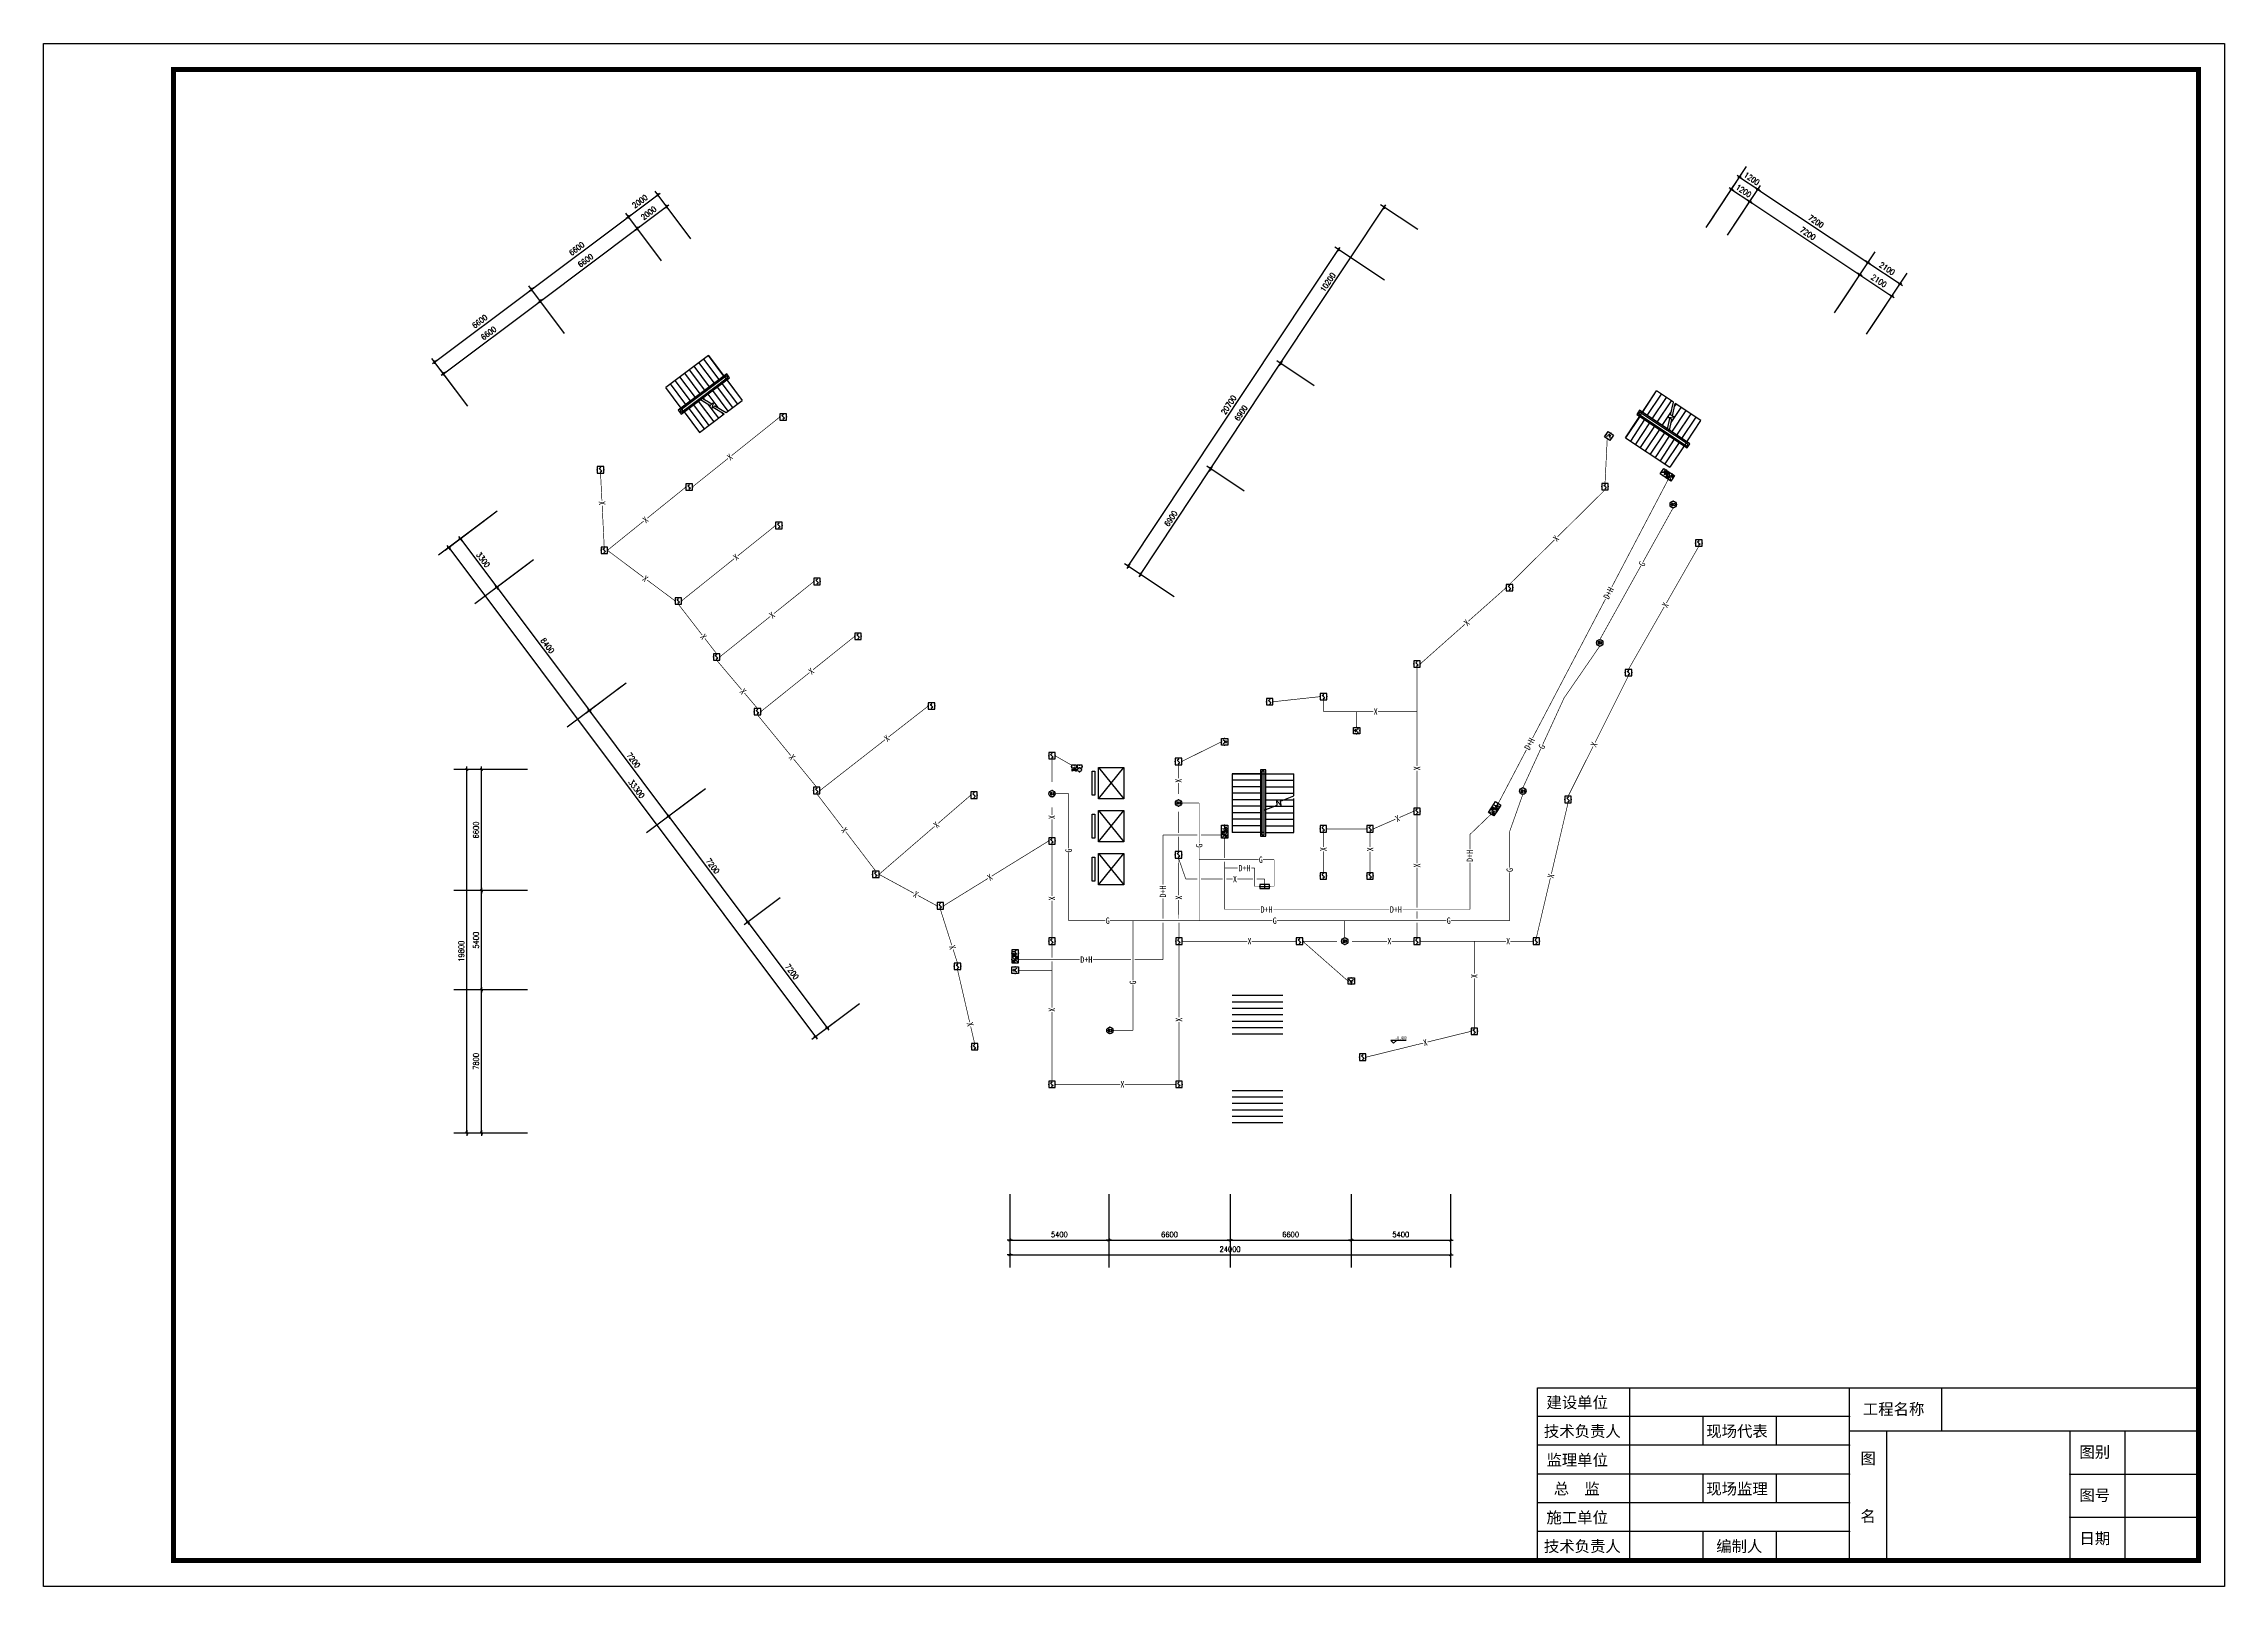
# Model space of a CAD drawing. Extents: x -149393 to 1177518, y -366685 to 296590.
# Drawn here: x 357449 to 476249, y -186685 to -102676 of the extents above; entities that cross this region are included whole.
import ezdxf
from ezdxf.enums import TextEntityAlignment as Align

# ---------------------------------------------------------------- set-up
doc = ezdxf.new("R2010")
doc.units = 0
doc.header["$LTSCALE"] = 1000
doc.header["$MEASUREMENT"] = 0
doc.linetypes.add('常规', pattern=[20, 10, 0, 10])
doc.layers.get('0').update_dxf_attribs({"linetype": 'CONTINUOUS'})
for name, color, linetype in [('AXIS', 3, 'CONTINUOUS'), ('DOTE', 1, 'CONTINUOUS'), ('EQUIP-消防', 3, 'CONTINUOUS'), ('EQUIP-箱柜', 3, 'CONTINUOUS'), ('PUB_TITLE', 253, 'CONTINUOUS'), ('SIG_TEXT', 7, 'CONTINUOUS'), ('STAIR', 2, 'CONTINUOUS'), ('TEL_SYMB', 3, 'CONTINUOUS'), ('WALL', 9, 'CONTINUOUS'), ('WIRE-消防', 3, '常规')]:
    doc.layers.add(name, color=color, linetype=linetype)
doc.styles.add('_TCH_LABEL', font='COMPLEX', dxfattribs={"bigfont": 'GBCBIG'})
doc.styles.add('_TEL_DIM', font='', dxfattribs={"width": 0.8, "height": 3.5})
doc.styles.add('DIM_FONT', font='SIMPLEX.shx', dxfattribs={"width": 0.8})
doc.styles.add('HZ', font='')
doc.styles.get("Standard").update_dxf_attribs({"font": 'gbenor.shx', "bigfont": 'gbcbig.shx'})
doc.styles.add('宋体', font='')
doc.styles.get('_TEL_DIM').set_extended_font_data('SimSun')
doc.styles.get('HZ').set_extended_font_data('SimSun')
doc.styles.get('宋体').set_extended_font_data('SimSun')
doc.dimstyles.new('DIMN', dxfattribs={"dimtxt": 300, "dimasz": 1, "dimexe": 250, "dimexo": 300, "dimgap": 150, "dimtad": 1, "dimdec": 0, "dimdsep": 46, "dimtxsty": 'DIM_FONT', "dimblk": '_DIMX', "dimcen": 2.5, "dimclrt": 7, "dimadec": 0, "dimazin": 0, "dimtfac": 1, "dimtdec": 0, "dimtix": 1, "dimtmove": 2, "dimatfit": 3, "dimldrblk": '_DIMX', "dimfxl": 1, "dimtolj": 1, "dimarcsym": 0})

# ---------------------------------------------------------------- blocks, each defined once
blk = doc.blocks.new('_DIMX')
blk.add_line((-150, 0), (150, 0))
at = {"const_width": 50}
blk.add_lwpolyline([(-70, -70), (70, 70)], dxfattribs=at)
blk = doc.blocks.new('$equip_U$00000103(cyc-PC)')
for p, q in [((0.5, 0.5), (-0.5, 0.5)), ((-0.5, 0.5), (-0.5, -0.5)), ((-0.2, 0.2), (0.05, 0.4)), ((0, 0), (-0.2, 0.2)), ((0, 0), (0.2, -0.2)), ((0.5, -0.5), (0.5, 0.5)), ((-0.5, -0.5), (0.5, -0.5)), ((0.2, -0.2), (-0.05, -0.4))]:
    blk.add_line(p, q)
for p in [(-0.5, 0), (0, 0.5), (0.5, 0), (0, -0.5)]:
    blk.add_point(p)
at = {"color": 7, "style": '_TEL_DIM', "flags": 1}
blk.add_attdef('A', text='', height=0.00002, dxfattribs=at).set_placement((0, 0), align=Align.MIDDLE_CENTER)
blk = doc.blocks.new('$equip$00001423')
for p, q in [((0.75, 0.6), (-0.75, 0.6)), ((-0.75, 0.6), (-0.75, 0)), ((-0.75, 0.3), (0.75, 0.3)), ((-0.75, 0), (0.75, 0)), ((0, 0), (0, 0.6)), ((0.75, 0), (0.75, 0.6))]:
    blk.add_line(p, q)
for p in [(-0.75, 0.3), (0, 0.6), (0, 0), (0.75, 0.3)]:
    blk.add_point(p)
at = {"style": '_TCH_LABEL', "flags": 9}
blk.add_attdef('A', (0, 0), '', height=0.00002, dxfattribs=at)
blk = doc.blocks.new('$equip_U$00000105(cyc-PC)')
for p, q in [((0.5, 1), (-0.5, 1)), ((-0.5, 1), (-0.5, 0)), ((-0.5, 0), (0.5, 0)), ((-0.17, 0.5), (-0.17, 0.15)), ((0.5, 0), (0.5, 1))]:
    blk.add_line(p, q)
for radius in [0.226, 0.113]:
    blk.add_circle((0.23, 0.36), radius)
blk.add_arc((-0.17, 0.8), 0.3, 180, 0)
for p in [(-0.5, 0.5), (0, 1), (0, 0), (0.5, 0.5)]:
    blk.add_point(p)
at = {"color": 7, "style": '_TEL_DIM', "flags": 1}
blk.add_attdef('A', text='', height=0.00002, dxfattribs=at).set_placement((0, 0), align=Align.MIDDLE_CENTER)
blk = doc.blocks.new('$equip_U$00000107(cyc-PC)')
for p, q in [((-0.5, 1), (-0.5, 0)), ((0.5, 1), (-0.5, 0)), ((0.5, 1), (-0.5, 1)), ((-0.5, 0), (0.5, 0)), ((-0.27, 0.87, 0), (-0.42, 0.87, 0)), ((-0.42, 0.87, 0), (-0.42, 0.57, 0)), ((-0.42, 0.57, 0), (-0.27, 0.57, 0)), ((-0.27, 0.82, 0), (-0.07, 0.92, 0)), ((-0.27, 0.57, 0), (-0.27, 0.87, 0)), ((-0.07, 0.52, 0), (-0.27, 0.62, 0)), ((-0.07, 0.92, 0), (-0.07, 0.52, 0)), ((0.11, 0.16), (0.34, 0.4)), ((0.11, 0.4), (0.34, 0.16)), ((0.5, 0), (0.5, 1))]:
    blk.add_line(p, q)
blk.add_circle((0.22, 0.28), 0.169)
for p in [(-0.5, 0.5), (0, 1), (0, 0), (0.5, 0.5)]:
    blk.add_point(p)
at = {"color": 7, "style": '_TEL_DIM', "flags": 1}
blk.add_attdef('A', text='', height=0.00002, dxfattribs=at).set_placement((0, 0), align=Align.MIDDLE_CENTER)
blk = doc.blocks.new('$equip$00001635')
for p, q in [((-0.01, -0.35, 0), (-0.26, -0.35, 0)), ((-0.26, -0.35, 0), (-0.26, -0.65, 0)), ((-0.26, -0.65, 0), (-0.01, -0.65, 0)), ((-0.01, -0.4, 0), (0.24, -0.3, 0)), ((-0.01, -0.65, 0), (-0.01, -0.35, 0)), ((0.24, -0.7, 0), (-0.01, -0.6, 0)), ((0.24, -0.3, 0), (0.24, -0.7, 0))]:
    blk.add_line(p, q)
blk.add_circle((0, -0.5), 0.5)
at = {"flags": 9}
blk.add_attdef('A', (0, 0), '', height=0.00002, dxfattribs=at)
blk.add_attdef('B', text='', height=0.4, dxfattribs=at).set_placement((0.85, -0.68), align=Align.MIDDLE_CENTER)
blk = doc.blocks.new('$equip_U$00000115(cyc-PC)')
for p in [(0.01, 0.5, 0), (-0.49, 0, 0), (0.01, -0.5, 0), (0.51, 0, 0)]:
    blk.add_point(p)
blk.add_blockref('$equip$00001635', (0.01, 0.5, 0))
at = {"color": 7, "style": '_TEL_DIM', "flags": 1}
blk.add_attdef('A', text='', height=0.00002, dxfattribs=at).set_placement((0, 0), align=Align.MIDDLE_CENTER)
blk = doc.blocks.new('$equip_U$00000302(cyc-PC)')
for p, q in [((0.5, 0.5), (-0.5, 0.5)), ((-0.5, 0.5), (-0.5, -0.5)), ((0, 0), (0, -0.35)), ((0.5, -0.5), (0.5, 0.5)), ((-0.5, -0.5), (0.5, -0.5)), ((-0.22, -0.17), (0.22, -0.17))]:
    blk.add_line(p, q)
blk.add_arc((0, 0.3), 0.3, 180, 0)
for p in [(-0.5, 0), (0, 0.5), (0.5, 0), (0, -0.5)]:
    blk.add_point(p)
at = {"color": 7, "style": '_TEL_DIM', "flags": 1}
blk.add_attdef('A', text='', height=0.00002, dxfattribs=at).set_placement((0, 0), align=Align.MIDDLE_CENTER)
blk = doc.blocks.new('$equip$00002785')
for p, q in [((0.65, 0.65), (-0.65, 0.65)), ((-0.65, 0.65), (-0.65, 0)), ((-0.65, 0), (0.65, 0)), ((0.65, 0), (0.65, 0.65))]:
    blk.add_line(p, q)
at = {"const_width": 0.04}
blk.add_lwpolyline([(-0.65, 0.65), (0.65, 0.65), (0.65, 0), (-0.65, 0), (-0.65, 0.65), (0.65, 0.65)], dxfattribs=at)
for p in [(-0.65, 0.33), (0, 0.65), (0, 0), (0.65, 0.33)]:
    blk.add_point(p)
at = {"color": 7}
blk.add_attdef('$TEXT$', text='', height=0.3, dxfattribs=at).set_placement((0.01, 0.34), align=Align.MIDDLE_CENTER)
at = {"color": 7, "flags": 1}
for tag, height, p in [('A', 0.00002, (0, 0)), ('B', 0.4, (0.9, 0.25))]:
    blk.add_attdef(tag, text='', height=height, dxfattribs=at).set_placement(p, align=Align.MIDDLE_CENTER)
blk = doc.blocks.new('$equip$00002794')
for p, q in [((0, -0.55), (0, 0)), ((0, 0), (0.23, 0)), ((-0.55, -0.85), (-0.55, -0.25)), ((-0.55, -0.25), (0.55, -0.85)), ((0.55, -0.25), (-0.55, -0.85)), ((0.55, -0.25), (0.55, -0.85))]:
    blk.add_line(p, q)
for p in [(-0.55, -0.55), (0, -0.55), (0.55, -0.55)]:
    blk.add_point(p)
at = {"color": 7, "flags": 1}
for tag, height, p in [('A', 0.00002, (0, 0)), ('B', 0.4, (0.8, -0.61))]:
    blk.add_attdef(tag, text='', height=height, dxfattribs=at).set_placement(p, align=Align.MIDDLE_CENTER)
blk = doc.blocks.new('$equip$00002792')
at = {"const_width": 0.04}
blk.add_lwpolyline([(-0.5, 0, -1), (0.5, 0, -1), (-0.5, 0, -1.463176)], format="xyb", dxfattribs=at)
blk.add_circle((0, 0), 0.5)
for p in [(-0.5, 0), (0, 0.5), (0.5, 0), (0, -0.5)]:
    blk.add_point(p)
at = {"color": 7}
blk.add_attdef('$TEXT$', text='', height=0.4, dxfattribs=at).set_placement((0, 0), align=Align.MIDDLE_CENTER)
at = {"color": 7, "flags": 1}
for tag, height, p in [('A', 0.00002, (0, 0)), ('B', 0.4, (0.75, -0.25))]:
    blk.add_attdef(tag, text='', height=height, dxfattribs=at).set_placement(p, align=Align.MIDDLE_CENTER)
blk = doc.blocks.new('A$C74276B88')
at = {"layer": 'EQUIP-消防', "linetype": 'ByBlock', "xscale": 207.6180480014955, "yscale": 207.6180480014955, "zscale": 207.6180480014955}
for name, p, values in [('$equip$00002785', (139, 228), {'$TEXT$': 'I'}), ('$equip$00002785', (438, 228), {'$TEXT$': 'I'}), ('$equip$00002792', (435, 108), {'$TEXT$': 'L'})]:
    blk.add_blockref(name, p, dxfattribs=at).add_auto_attribs(values)
blk.add_blockref('$equip$00002794', (140, 207), dxfattribs=at)
blk = doc.blocks.new('会签栏')
at = {"layer": 'PUB_TITLE', "color": 4, "lineweight": 30}
blk.add_lwpolyline([(-18000, 0), (-18000, 4700), (0, 4700)], dxfattribs=at)
at = {"layer": 'PUB_TITLE', "color": 4}
for points in [[(-15500, 4700), (-15500, 0)], [(-9500, 0), (-9500, 4700)], [(-7000, 4700), (-7000, 3525)], [(-9500, 3917), (-18000, 3917)], [(-13500, 3917), (-13500, 3133)], [(-11500, 3917), (-11500, 3133)], [(-9500, 3133), (-18000, 3133)], [(-9500, 3525), (0, 3525)], [(-8500, 3525), (-8500, 0)], [(-3500, 3525), (-3500, 0)], [(-2000, 3525), (-2000, 0)], [(-9500, 2350), (-18000, 2350)], [(-13500, 2350), (-13500, 1567)], [(-11500, 2350), (-11500, 1567)], [(-3500, 2350), (0, 2350)], [(-9500, 1567), (-18000, 1567)], [(-9500, 783), (-18000, 783)], [(-13500, 783), (-13500, 0)], [(-11500, 783), (-11500, 0)], [(-3500, 1175), (0, 1175)]]:
    blk.add_lwpolyline(points, dxfattribs=at)
at = {"layer": 'PUB_TITLE'}
for p in [(-9500, 3917), (-9500, 3133), (-9500, 2350), (-9500, 1567), (-9500, 783), (-3500, 1175)]:
    blk.add_point(p, dxfattribs=at)
at = {"layer": 'PUB_TITLE', "color": 4}
blk.add_point((-3500, 2350), dxfattribs=at)
at = {"lineweight": -3, "style": '宋体'}
for s, p in [('建设单位', (-17758, 4147)), ('工程名称', (-9140, 3965)), ('技术负责人', (-17828, 3363)), ('现场代表', (-13405, 3363)), ('图别', (-3241, 2796)), ('监理单位', (-17758, 2580)), ('图', (-9206, 2624)), ('总  监', (-17560, 1797)), ('现场监理', (-13405, 1797)), ('图号', (-3241, 1621)), ('施工单位', (-17758, 1013)), ('名', (-9206, 1049)), ('日期', (-3241, 446)), ('技术负责人', (-17828, 230)), ('编制人', (-13134, 230))]:
    blk.add_text(s, height=307, dxfattribs=at).set_placement(p)
blk = doc.blocks.new('gchfghfghf')
at = {"color": 59}
for p, q in [((416593.4, -78848.7), (417983.6, -80548.7)), ((416593.4, -80548.7), (417983.6, -78848.7)), ((416593.4, -81188.7), (417983.6, -82888.7)), ((416593.4, -82888.7), (417983.6, -81188.7)), ((416593.4, -83528.7), (417983.6, -85228.7)), ((416593.4, -85228.7), (417983.6, -83528.7)), ((433366.1, -93703.3), (432531, -93703.8)), ((432531, -93703.8), (432679.4, -93853.6)), ((432679.4, -93853.6), (432831.5, -93703.6))]:
    blk.add_line(p, q, dxfattribs=at)
for points in [[(416263.5, -79048.7), (416391.9, -79048.7), (416391.9, -80348.7), (416263.5, -80348.7)], [(416593.4, -78848.7), (417983.6, -78848.7), (417983.6, -80548.7), (416593.4, -80548.7)], [(416263.5, -81388.7), (416391.9, -81388.7), (416391.9, -82688.7), (416263.5, -82688.7)], [(416593.4, -81188.7), (417983.6, -81188.7), (417983.6, -82888.7), (416593.4, -82888.7)], [(416263.5, -83728.7), (416391.9, -83728.7), (416391.9, -85028.7), (416263.5, -85028.7)], [(416593.4, -83528.7), (417983.6, -83528.7), (417983.6, -85228.7), (416593.4, -85228.7)]]:
    blk.add_lwpolyline(points, close=True, dxfattribs=at)
at = {"layer": 'AXIS'}
for p, q in [((449694.3, -49445.7), (451907.9, -46114)), ((456690.9, -54094.2), (458904.4, -50762.5)), ((458440, -55256.3), (460653.6, -51924.6)), ((383843.8, -64889.7), (380643.8, -67289.7)), ((385823.8, -67529.7), (382623.8, -69929.7)), ((385823.8, -67529.7), (382623.8, -69929.7)), ((390863.8, -74249.7), (387663.9, -76649.7)), ((385489, -78948.7), (381489, -78948.7)), ((395183.9, -80009.7), (391983.9, -82409.7)), ((385489, -85548.7), (381489, -85548.7)), ((385489, -85548.7), (381489, -85548.7)), ((385489, -90948.7), (381489, -90948.7)), ((385489, -90948.7), (381489, -90948.7)), ((385489, -98748.7), (381489, -98748.7)), ((411767.1, -102074.4), (411767.1, -106074.4)), ((417167.1, -102074.4), (417167.1, -106074.4)), ((423767.1, -102074.4), (423767.1, -106074.4)), ((430367.1, -102074.4), (430367.1, -106074.4)), ((435767.1, -102074.4), (435767.1, -106074.4))]:
    blk.add_line(p, q, dxfattribs=at)
at = {"layer": 'DOTE', "color": 59}
for p, q in [((423887.1, -91248.7), (426647.1, -91248.7)), ((423887.1, -91598.7), (426647.1, -91598.7)), ((423887.1, -91948.7), (426647.1, -91948.7)), ((423887.1, -92298.7), (426647.1, -92298.7)), ((423887.1, -92648.7), (426647.1, -92648.7)), ((423887.1, -92998.7), (426647.1, -92998.7)), ((423887.1, -93348.7), (426647.1, -93348.7)), ((423887.1, -96428.7), (426647.1, -96428.7)), ((423887.1, -96778.7), (426647.1, -96778.7)), ((423887.1, -97128.7), (426647.1, -97128.7)), ((423887.1, -97478.7), (426647.1, -97478.7)), ((423887.1, -97828.7), (426647.1, -97828.7)), ((423887.1, -98178.7), (426647.1, -98178.7))]:
    blk.add_line(p, q, dxfattribs=at)
at = {"layer": 'STAIR', "color": 59}
for p, q in [((395349.9, -56410.1), (393026.2, -58152.9)), ((395414.4, -58109.9), (394575.3, -56991.1)), ((395672.6, -57916.2), (394833.5, -56797.4)), ((395930.8, -57722.6), (395091.7, -56603.8)), ((396189, -57529), (395349.9, -56410.1)), ((395349.9, -56410.1), (397185.9, -58858.1)), ((393865.3, -59271.7), (393026.2, -58152.9)), ((394123.5, -59078.1), (393284.4, -57959.3)), ((394381.7, -58884.4), (393542.5, -57765.6)), ((396346.8, -57410.6), (393707.5, -59390.1)), ((394639.8, -58690.8), (393800.7, -57572)), ((396332.4, -57511), (393807.9, -59404.4)), ((393865.3, -59600.4), (396504.5, -57621)), ((393879.6, -59500), (396404.1, -57606.7)), ((396232, -57586.3), (393908.3, -59329.1)), ((394898, -58497.2), (394058.9, -57378.3)), ((395156.2, -58303.5), (394317.1, -57184.7)), ((394960.9, -58689.1), (396303.7, -57682)), ((395830.4, -58126.6), (396669.5, -59245.4)), ((396088.6, -57933), (396927.7, -59051.8)), ((396404.1, -57606.7), (396332.4, -57511)), ((396504.5, -57621), (396346.8, -57410.6)), ((396346.8, -57739.3), (397185.9, -58858.1)), ((393707.5, -59390.1), (393865.3, -59600.4)), ((393980, -59424.7), (393908.3, -59329.1)), ((393980, -59424.7), (394858.1, -58766.2)), ((394281.3, -59288.5), (395120.4, -60407.3)), ((394539.4, -59094.8), (395378.6, -60213.6)), ((394797.6, -58901.2), (395636.7, -60020)), ((394858.1, -58766.2), (395446.5, -59127.7)), ((394960.9, -58689.1), (395536.4, -59042.7)), ((395055.8, -58707.5), (395111.2, -58781.4)), ((395306.4, -59041.6), (395894.9, -59826.3)), ((395314, -58513.9), (395859.5, -59241.2)), ((395446.5, -59127.7), (395601.4, -58981.1)), ((395601.4, -58981.1), (395536.9, -59296.1)), ((395536.9, -59296.1), (395699.1, -59142.6)), ((395572.2, -58320.3), (396411.3, -59439.1)), ((395609.2, -59227.7), (396205, -59593.8)), ((395699.1, -59142.6), (396307.8, -59516.7)), ((396307.8, -59516.7), (397185.9, -58858.1)), ((445308, -60887.9), (447001.4, -58339.1)), ((446063.2, -59394.8), (445917.6, -59613.9)), ((448811, -61220.5), (446063.2, -59394.8)), ((446227.4, -59504), (447001.4, -58339.1)), ((446496.3, -59682.6), (447270.2, -58517.7)), ((446765.1, -59861.2), (447539, -58696.3)), ((447915.6, -58946.5), (447001.4, -58339.1)), ((447033.9, -60039.8), (447807.8, -58874.9)), ((447766.5, -59645.3), (447915.6, -58946.5)), ((447802.6, -60049.1), (448345.4, -59232.1)), ((447876.8, -59701.6), (448022.6, -59017.7)), ((447985.8, -59190.2), (448076.6, -59053.5)), ((449420.7, -59946.5), (448022.6, -59017.7)), ((393807.9, -59404.4), (393879.6, -59500)), ((394023.1, -59482.1), (394862.2, -60600.9)), ((394862.2, -60600.9), (396205, -59593.8)), ((396054.7, -59501.4), (396153.1, -59632.7)), ((446081.9, -59723), (445308, -60887.9)), ((446350.7, -59901.6), (445576.8, -61066.5)), ((446619.5, -60080.2), (445845.6, -61245.1)), ((445917.6, -59613.9), (448665.5, -61439.6)), ((446083.2, -59494.3), (446017.1, -59593.8)), ((446017.1, -59593.8), (448645.5, -61340.1)), ((448711.6, -61240.6), (446083.2, -59494.3)), ((446888.4, -60258.8), (446114.4, -61423.7)), ((446121.6, -59663.3), (448540.9, -61270.7)), ((447585.8, -60492.6), (446187.8, -59563.7)), ((447157.2, -60437.4), (446383.2, -61602.3)), ((447302.7, -60218.4), (447805.8, -59461.1)), ((447571.5, -60397), (447622.6, -60320.1)), ((447585.8, -60492.6), (447726.7, -59832)), ((447647, -59791.3), (447965.4, -59746.8)), ((447836.9, -59888.3), (447647, -59791.3)), ((447692.9, -60563.7), (447836.9, -59888.3)), ((448607.1, -61171.1), (447692.9, -60563.7)), ((447965.4, -59746.8), (447766.5, -59645.3)), ((447840.3, -60575.6), (448614.2, -59410.7)), ((448109.1, -60754.2), (448883.1, -59589.3)), ((448377.9, -60932.8), (449151.9, -59767.9)), ((448646.8, -61111.4), (449420.7, -59946.5)), ((445308, -60887.9), (447727.3, -62495.3)), ((447426, -60616), (446652.1, -61780.9)), ((447694.8, -60794.6), (446920.9, -61959.5)), ((447963.6, -60973.2), (447189.7, -62138.1)), ((448232.4, -61151.8), (447458.5, -62316.7)), ((448501.2, -61330.4), (447727.3, -62495.3)), ((448607.1, -61171.1), (448540.9, -61270.7)), ((448645.5, -61340.1), (448711.6, -61240.6)), ((448665.5, -61439.6), (448811, -61220.5)), ((423887.1, -79185.4), (423887.1, -82374.8)), ((425422.7, -79185.4), (423887.1, -79185.4)), ((423887.1, -79185.4), (427247.1, -79185.4)), ((425422.7, -79539.8), (423887.1, -79539.8)), ((425711.5, -78968.9), (425422.7, -78968.9)), ((425422.7, -78968.9), (425422.7, -82591.4)), ((425632.7, -79047.6), (425501.5, -79047.6)), ((425501.5, -79047.6), (425501.5, -82512.6)), ((425501.5, -79185.4), (425501.5, -82374.8)), ((425632.7, -82512.6), (425632.7, -79047.6)), ((425632.7, -81028.5), (425632.7, -79185.4)), ((425711.5, -82591.4), (425711.5, -78968.9)), ((425711.5, -79185.4), (427247.1, -79185.4)), ((425711.5, -79539.8), (427247.1, -79539.8)), ((427247.1, -80390.6), (427247.1, -79185.4)), ((425422.7, -79894.2), (423887.1, -79894.2)), ((425422.7, -80248.6), (423887.1, -80248.6)), ((425422.7, -80602.9), (423887.1, -80602.9)), ((425711.5, -79894.2), (427247.1, -79894.2)), ((425711.5, -80248.6), (427247.1, -80248.6)), ((425711.5, -80602.9), (426709.7, -80602.9)), ((426338, -80890.9), (426311.2, -80658.3)), ((426311.2, -80658.3), (426545.4, -80922.4)), ((426517.4, -80678.9), (427247.1, -80390.6)), ((426545.4, -80922.4), (426517.4, -80678.9)), ((426709.7, -80602.9), (427247.1, -80602.9)), ((427247.1, -82374.8), (427247.1, -80531.7)), ((425422.7, -80957.3), (423887.1, -80957.3)), ((425422.7, -81311.7), (423887.1, -81311.7)), ((425422.7, -81666.1), (423887.1, -81666.1)), ((425632.7, -81169.6), (426338, -80890.9)), ((425632.7, -82374.8), (425632.7, -81169.6)), ((425711.5, -80957.3), (426170, -80957.3)), ((425711.5, -81311.7), (427247.1, -81311.7)), ((425711.5, -81666.1), (427247.1, -81666.1)), ((426170, -80957.3), (427247.1, -80957.3)), ((425422.7, -82020.4), (423887.1, -82020.4)), ((425422.7, -82374.8), (423887.1, -82374.8)), ((425422.7, -82591.4), (425711.5, -82591.4)), ((425632.7, -82374.8), (425501.5, -82374.8)), ((425501.5, -82512.6), (425632.7, -82512.6)), ((425711.5, -82020.4), (427247.1, -82020.4)), ((425711.5, -82374.8), (427247.1, -82374.8))]:
    blk.add_line(p, q, dxfattribs=at)
at = {"layer": 'TEL_SYMB', "color": 59, "elevation": 1793}
for points in [[(393338.2, -58837.8, 0, 0, 0), (396364.7, -56567.9, 0, 0, 0), (397318.5, -57839.7, 0, 0, 0), (395998.9, -58829.5, 95.6, 0, 0), (395712, -59044.6, 0, 0, 0)], [(448268.5, -61972.3, 0, 0, 0), (445117.4, -59878.7, 0, 0, 0), (445997.2, -58554.5, 0, 0, 0), (447371.1, -59467.4, 95.6, 0, 0), (447669.8, -59665.8, 0, 0, 0)]]:
    blk.add_lwpolyline(points, format="xyseb", dxfattribs=at)
at = {"layer": 'TEL_SYMB', "color": 59}
for points in [[(394292, -60109.6, 0, 0, 0), (395167, -59453.4, 95.6, 0, 0), (395453.9, -59238.3, 0, 0, 0)], [(449148.3, -60648.1, 0, 0, 0), (448237.3, -60042.9, 95.6, 0, 0), (447938.6, -59844.4, 0, 0, 0)], [(426439.9, -82552, 0, 0, 0), (426439.9, -81351.1, 105, 0, 0), (426439.9, -80957.3, 0, 0, 0)]]:
    blk.add_lwpolyline(points, format="xyseb", dxfattribs=at)
at = {"color": 59, "style": 'HZ', "width": 0.7}
blk.add_text('-8.400', height=183.52, dxfattribs=at).set_placement((432767.4, -93655.8))
at = {"layer": 'AXIS'}
for p1, p2, distance in [((392974.9, -51492.6), (394574.9, -50292.6), 3300), ((449694.3, -49445.7), (450693.8, -50109.7), 3300), ((449694.3, -49445.7), (450693.8, -50109.7), 2500), ((450693.8, -50109.7), (456690.9, -54094.2), 3300), ((387694.9, -55452.6), (392974.9, -51492.6), 3300), ((392974.9, -51492.6), (394574.9, -50292.6), 2500), ((428603.9, -58217.8), (434248.5, -49722), 2500), ((450693.8, -50109.7), (456690.9, -54094.2), 2500), ((387694.9, -55452.6), (392974.9, -51492.6), 2500), ((420967.1, -69712.2), (432422.3, -52470.7), 3300), ((456690.9, -54094.2), (458440, -55256.3), 3300), ((456690.9, -54094.2), (458440, -55256.3), 2500), ((382414.9, -59412.6), (387694.9, -55452.6), 3300), ((382414.9, -59412.6), (387694.9, -55452.6), 2500), ((424785.5, -63965), (428603.9, -58217.8), 2500), ((420967.1, -69712.2), (424785.5, -63965), 2500), ((383843.8, -64889.7), (403823.9, -91529.7), -3300), ((383843.8, -64889.7), (385823.8, -67529.7), -2500), ((385823.8, -67529.7), (390863.8, -74249.7), -2500), ((390863.8, -74249.7), (395183.9, -80009.7), -2500), ((385189, -98748.7), (385189, -78948.7), 3000), ((385489, -85548.7), (385489, -78948.7), 2500), ((395183.9, -80009.7), (399503.9, -85769.7), -2500), ((385489, -90948.7), (385489, -85548.7), 2500), ((399503.9, -85769.7), (403823.9, -91529.7), -2500), ((385489, -98748.7), (385489, -90948.7), 2500), ((411767.1, -102074.4), (417167.1, -102074.4), -2500), ((411767.1, -102074.4), (435767.1, -102074.4), -3300), ((417167.1, -102074.4), (423767.1, -102074.4), -2500), ((423767.1, -102074.4), (430367.1, -102074.4), -2500), ((430367.1, -102074.4), (435767.1, -102074.4), -2500)]:
    blk.add_aligned_dim(p1=p1, p2=p2, distance=distance, dimstyle='DIMN', dxfattribs=at).render()

msp = doc.modelspace()

# ---------------------------------------------------------------- linework, layer by layer
at = {"layer": 'PUB_TITLE'}
msp.add_lwpolyline([(357448.7, -102676.1), (476248.7, -102676.1), (476248.7, -186684.6), (357448.7, -186684.6)], close=True, dxfattribs=at)
at = {"layer": 'PUB_TITLE', "const_width": 270.7}
msp.add_lwpolyline([(364520.1, -104090.4), (474834.4, -104090.4), (474834.4, -185270.4), (364520.1, -185270.4), (364520.1, -104090.4)], close=True, dxfattribs=at)
at = {"layer": 'WIRE-消防', "linetype": '常规', "const_width": 35}
for points in [[(394925.5, -125110.3), (397560.6, -123001.8)], [(442628.7, -124185.3), (442508.6, -126623.7)], [(392789.3, -126819.5), (394734.8, -125262.8)], [(387787.7, -126058.2), (387863.3, -127572.3)], [(390327.1, -128522.8), (392439.3, -126819.5)], [(439921.3, -129532), (442508.6, -126973.7)], [(387875.5, -127816.3), (387989.1, -130092.2)], [(388164.1, -130267.2), (390137, -128676.1)], [(395262, -130567.8), (397324, -128915.7)], [(390128, -131735.4), (388164.1, -130267.2)], [(437303, -132121), (439747.6, -129703.8)], [(445850.5, -133139.1), (447618.8, -130045.4)], [(391849, -133022), (390323.6, -131881.7)], [(392199, -133022), (395071.4, -130720.5)], [(399410.2, -131964.7), (397223.6, -133716.7)], [(435062, -134129.3), (437128, -132296)], [(393321.1, -134875.3), (392024, -133197)], [(397033, -133869.4), (394285.1, -136071.1)], [(443785.4, -136752.2), (445729.3, -133351.2)], [(394110.1, -135896.1), (393470.5, -135068.5)], [(401638.3, -134948.5), (399357.9, -136775.6)], [(432439.6, -136456.3), (434879.3, -134291.4)], [(395471.7, -137855.5), (394110.1, -136246.1)], [(432264.6, -142016), (432264.6, -136631.3)], [(399167.3, -136928.3), (396513.3, -139054.8)], [(441964.6, -140733), (443785.4, -137102.2)], [(396338.3, -138879.8), (395629.5, -138042)], [(405644.3, -138743.2), (403480.2, -140430.8)], [(426998.5, -138234.5), (424416.5, -138514.1)], [(427173.5, -138409.5), (427173.5, -139050.5)], [(398147.5, -141438.9), (396338.3, -139229.8)], [(427173.5, -139050.5), (429892.2, -139050.5)], [(428977, -139909.8), (428977, -139050.5)], [(430136.4, -139050.5), (432264.6, -139050.5)], [(403287.6, -140581), (399741.5, -143346.4)], [(419446.9, -141765.1), (421612, -140696.6)], [(440496.6, -143660.1), (441855.1, -140951.3)], [(399566.5, -143171.4), (398302.3, -141627.9)], [(412378.4, -142886), (412378.4, -141629.8)], [(412553.4, -141454.8), (413452.7, -141969.6)], [(419271.9, -141940.1), (419271.9, -142691.3)], [(432264.6, -144301.3), (432264.6, -142260.2)], [(401001.1, -145402.2), (399566.5, -143521.4)], [(407957.7, -143599), (406171.5, -145139.9)], [(419271.9, -142935.5), (419271.9, -143545.6)], [(412378.4, -144674), (412378.4, -144269.4)], [(412378.4, -145918), (412378.4, -144918.2)], [(419271.9, -144507.6), (419271.9, -145666.6)], [(429885.3, -145436), (431081.9, -144915)], [(431305.8, -144817.5), (432089.6, -144476.3)], [(432264.6, -144651.3), (432264.6, -147306.2)], [(440496.6, -144010.1), (439585.8, -147882.8)], [(402782.4, -147737.5), (401149.2, -145596.4)], [(405986.5, -145299.4), (402957.4, -147912.5)], [(409100.7, -148006.4), (412203.4, -146093)], [(419271.9, -145866.6), (419271.9, -146673.2)], [(427161.9, -146418.8), (427161.9, -145611)], [(427336.9, -145436), (429535.3, -145436)], [(429710.3, -145611), (429710.3, -146426.3)], [(412378.4, -149097.7), (412378.4, -146268)], [(419271.9, -147023.2), (419284.1, -149057)], [(419271.9, -147023.2), (419667.7, -148168.4)], [(427161.9, -147821), (427161.9, -146663)], [(429710.3, -146670.5), (429710.3, -147821)], [(402957.4, -147912.5), (404856.5, -148942.2)], [(406471.3, -149628), (408892.8, -148134.6)], [(420298.1, -148168.4), (419667.7, -148168.4)], [(421687, -148168.4), (420498.1, -148168.4)], [(422225.6, -148168.4), (421887, -148168.4)], [(423324.4, -148168.4), (422469.8, -148168.4)], [(423967.8, -148168.4), (423524.4, -148168.4)], [(423967.8, -148468.2), (423967.8, -148168.4)], [(432264.6, -147550.4), (432264.6, -149726.1)], [(439529.9, -148120.5), (438763.9, -151377.1)], [(405071.2, -149058.6), (406121.3, -149628)], [(412378.4, -151377.1), (412378.4, -149341.9)], [(419285.6, -149301.2), (419291.8, -150334.5)], [(406296.3, -149803), (406921.4, -151768.6)], [(419293, -150534.5), (419298.1, -151377.1)], [(432264.6, -149926.1), (432264.6, -150334.5)], [(432264.6, -150534.5), (432264.6, -151377.1)], [(406995.4, -152001.4), (407231.9, -152745.2)], [(412378.4, -152453.3), (412378.4, -151727.1)], [(419298.1, -151727.1), (419298.1, -155706.5)], [(419473.1, -151552.1), (423020, -151552.1)], [(423264.3, -151552.1), (425687.2, -151552.1)], [(426037.2, -151552.1), (427901.2, -151552.1)], [(428507, -153723.2), (426037.2, -151552.1)], [(428721.1, -151552.1), (430639.1, -151552.1)], [(430883.3, -151552.1), (432089.6, -151552.1)], [(432439.6, -151552.1), (437108.9, -151552.1)], [(435384.6, -153328.2), (435384.6, -151552.1)], [(437353.1, -151552.1), (438588.9, -151552.1)], [(407231.9, -153095.2), (407896.5, -155959.5)], [(410552, -153132.4), (412378.4, -153132.4)], [(412378.4, -155164.7), (412378.4, -152653.3)], [(435384.6, -156284.8), (435384.6, -153572.5)], [(412378.4, -159173.5), (412378.4, -155408.9)], [(407951.7, -156197.4), (408166.8, -157124.3)], [(419298.1, -155950.7), (419298.1, -159173.5)], [(432838.5, -157043.3), (435209.6, -156459.8)], [(429485.5, -157868.5), (432601.4, -157101.7)], [(416096, -159348.5), (412553.4, -159348.5)], [(419123.1, -159348.5), (416340.2, -159348.5)]]:
    msp.add_lwpolyline(points, dxfattribs=at)
at = {"layer": 'WIRE-消防', "color": 0, "linetype": '常规', "const_width": 35}
for points in [[(442873.2, -132272.2), (445956.6, -126396.3)], [(438562.8, -140486.1), (442532.7, -132921)], [(436695.5, -144044.6), (438222.4, -141135)], [(436305.2, -144632.1), (435144.3, -145745.1)], [(420298.1, -145766.6), (418425.6, -145766.6)], [(418425.6, -148479.3), (418425.6, -145766.6)], [(421612, -145766.6), (420498.1, -145766.6)], [(421787, -145941.6), (421787, -147015.5)], [(435144.3, -146544.2), (435144.3, -145745.1)], [(421787, -147215.5), (421787, -147572.4)], [(435144.3, -149826.1), (435144.3, -147277)], [(421787, -147572.4), (422500.6, -147572.4)], [(421787, -147572.4), (421787, -149826.1)], [(423233.3, -147572.4), (423424.4, -147572.4)], [(423424.4, -147572.4), (423424.4, -148573.2)], [(418425.6, -150334.5), (418425.6, -149212.1)], [(423705.3, -148573.2), (423424.4, -148573.2)], [(418425.6, -152553.3), (418425.6, -150534.5)], [(421787, -149826.1), (423705, -149826.1)], [(424437.7, -149826.1), (430749.7, -149826.1)], [(431482.4, -149826.1), (435144.3, -149826.1)], [(410552, -152553.3), (413885, -152553.3)], [(414617.7, -152553.3), (416686.7, -152553.3)], [(416886.7, -152553.3), (418425.6, -152553.3)]]:
    msp.add_lwpolyline(points, dxfattribs=at)
at = {"layer": 'WIRE-消防', "color": 2, "linetype": '常规', "const_width": 35}
for points in [[(446224.2, -127945.9), (444580.6, -130898.1)], [(444461.8, -131111.5), (442222.3, -135133.8)], [(442222.3, -135483.8), (440277.2, -138309.5)], [(439112.9, -140846.3), (440277.2, -138309.5)], [(438031.9, -143201.7), (439011, -141068.3)], [(412556.9, -143522.3), (413286.2, -143522.3)], [(413286.2, -146495.4), (413286.2, -143522.3)], [(438031.9, -143551.7), (437317.6, -145562.9)], [(419450.4, -144028.2), (420398.1, -144028.2)], [(420398.1, -146227.7), (420398.1, -144028.2)], [(437317.6, -145562.9), (437317.6, -147553.7)], [(413286.2, -150434.5), (413286.2, -146739.6)], [(420398.1, -150434.5), (420398.1, -146471.9)], [(420398.1, -147115.5), (423635.9, -147115.5)], [(423880.2, -147115.5), (424484.3, -147115.5)], [(424484.3, -148573.2), (424484.3, -147115.5)], [(437317.6, -147797.9), (437317.6, -150434.5)], [(424230.3, -148573.2), (424484.3, -148573.2)], [(415288.4, -150434.5), (413286.2, -150434.5)], [(420398.1, -150434.5), (415532.7, -150434.5)], [(416786.7, -153678.8), (416786.7, -150434.5)], [(424392, -150434.5), (420398.1, -150434.5)], [(433869.4, -150434.5), (424636.2, -150434.5)], [(428331.5, -151377.1), (428331.5, -150434.5)], [(437317.6, -150434.5), (434113.6, -150434.5)], [(416786.7, -156412.3), (416786.7, -153923.1)], [(415713.3, -156412.3), (416786.7, -156412.3)]]:
    msp.add_lwpolyline(points, dxfattribs=at)

# ---------------------------------------------------------------- block references
for name, p in [('gchfghfghf', (-1685.1, -63249.6)), ('A$C74276B88', (413448.5, -142332.2))]:
    msp.add_blockref(name, p)
at = {"layer": 'EQUIP-消防', "yscale": 350, "zscale": 350}
for name, p, xscale in [('$equip_U$00000103(cyc-PC)', (397735.6, -123001.8), 350), ('$equip_U$00000103(cyc-PC)', (387787.7, -125883.2), 350), ('$equip_U$00000103(cyc-PC)', (392614.3, -126819.5), 350), ('$equip_U$00000103(cyc-PC)', (442508.6, -126798.7), 350), ('$equip_U$00000115(cyc-PC)', (446220.7, -127770.9), 350), ('$equip_U$00000103(cyc-PC)', (397499, -128915.7), 350), ('$equip_U$00000103(cyc-PC)', (387989.1, -130267.2), 350), ('$equip_U$00000103(cyc-PC)', (447618.8, -129870.4), 350), ('$equip_U$00000103(cyc-PC)', (399585.2, -131964.7), 350), ('$equip_U$00000103(cyc-PC)', (392024, -133022), 350), ('$equip_U$00000103(cyc-PC)', (437303, -132296), 350), ('$equip_U$00000103(cyc-PC)', (401813.3, -134948.5), 350), ('$equip_U$00000115(cyc-PC)', (442218.8, -135308.8), 350), ('$equip_U$00000103(cyc-PC)', (394110.1, -136071.1), 350), ('$equip_U$00000103(cyc-PC)', (432264.6, -136456.3), 350), ('$equip_U$00000103(cyc-PC)', (443785.4, -136927.2), 350), ('$equip_U$00000103(cyc-PC)', (396338.3, -139054.8), 350), ('$equip_U$00000103(cyc-PC)', (405819.3, -138743.2), 350), ('$equip_U$00000103(cyc-PC)', (424241.5, -138514.1), 350), ('$equip_U$00000103(cyc-PC)', (427173.5, -138234.5), 350), ('$equip_U$00000103(cyc-PC)', (412378.4, -141454.8), 350), ('$equip_U$00000103(cyc-PC)', (419271.9, -141765.1), 350), ('$equip_U$00000103(cyc-PC)', (399566.5, -143346.4), 350), ('$equip_U$00000103(cyc-PC)', (408132.7, -143599), 350), ('$equip_U$00000115(cyc-PC)', (412378.4, -143522.3), 350), ('$equip_U$00000115(cyc-PC)', (438028.4, -143376.7), 350), ('$equip_U$00000103(cyc-PC)', (440496.6, -143835.1), 350), ('$equip_U$00000115(cyc-PC)', (419271.9, -144028.2), 350), ('$equip_U$00000103(cyc-PC)', (432264.6, -144476.3), 350), ('$equip_U$00000103(cyc-PC)', (412378.4, -146093), 350), ('$equip_U$00000103(cyc-PC)', (427161.9, -145436), 350), ('$equip_U$00000103(cyc-PC)', (429710.3, -145436), 350), ('$equip_U$00000103(cyc-PC)', (419271.9, -146848.2), 350), ('$equip_U$00000103(cyc-PC)', (402782.4, -147912.5), 350), ('$equip_U$00000103(cyc-PC)', (427161.9, -147996), 350), ('$equip_U$00000103(cyc-PC)', (429710.3, -147996), 350), ('$equip_U$00000103(cyc-PC)', (406296.3, -149628), 350), ('$equip_U$00000103(cyc-PC)', (412378.4, -151552.1), 350), ('$equip_U$00000103(cyc-PC)', (419298.1, -151552.1), 350), ('$equip_U$00000103(cyc-PC)', (425862.2, -151552.1), 350), ('$equip_U$00000115(cyc-PC)', (428328, -151552.1), 350), ('$equip_U$00000103(cyc-PC)', (432264.6, -151552.1), 350), ('$equip_U$00000103(cyc-PC)', (438763.9, -151552.1), 350), ('$equip_U$00000103(cyc-PC)', (407231.9, -152920.2), 350), ('$equip_U$00000302(cyc-PC)', (428682, -153723.2), -350), ('$equip_U$00000115(cyc-PC)', (415534.8, -156412.3), 350), ('$equip_U$00000103(cyc-PC)', (435384.6, -156459.8), 350), ('$equip_U$00000103(cyc-PC)', (408166.8, -157299.3), 350), ('$equip_U$00000103(cyc-PC)', (429310.5, -157868.5), 350), ('$equip_U$00000103(cyc-PC)', (412378.4, -159348.5), 350), ('$equip_U$00000103(cyc-PC)', (419298.1, -159348.5), 350)]:
    msp.add_blockref(name, p, dxfattribs=dict(at, xscale=xscale))
at = {"layer": 'EQUIP-消防'}
for name, p, xscale, yscale, zscale, rotation in [('$equip_U$00000302(cyc-PC)', (442725.6, -124039.5), -350.0000000000128, 350, 350, 146.4004413602859), ('$equip_U$00000105(cyc-PC)', (445854.3, -125908.1), -349.9999999999998, 350, 350, 146.3997156942638), ('$equip_U$00000107(cyc-PC)', (446150.3, -126104.8), -349.9999999999998, 350, 350, 146.3997156942638), ('$equip_U$00000302(cyc-PC)', (428977, -140084.8), -350, 350, 350, 270), ('$equip_U$00000302(cyc-PC)', (421787, -140696.6), -350, 350, 350, 90), ('$equip_U$00000107(cyc-PC)', (436547.8, -144583.2), -350.0000000000079, 350, 350, 56.39971569427034), ('$equip_U$00000105(cyc-PC)', (436744.4, -144287.2), -350.0000000000079, 350, 350, 56.39971569427034), ('$equip_U$00000105(cyc-PC)', (421962, -145411.3), -350.0000000000015, 350.0000000000291, 350, 89.99971569427152), ('$equip_U$00000107(cyc-PC)', (421962, -145766.6), -350.0000000000015, 350.0000000000291, 350, 89.99971569427152), ('$equip_U$00000105(cyc-PC)', (410202, -152197.9), 350.0000000000015, 350.0000000000015, 350.0000000000015, 270.0002843057285), ('$equip_U$00000107(cyc-PC)', (410202, -152553.3), 350.0000000000015, 350.0000000000015, 350.0000000000015, 270.0002843057285), ('$equip_U$00000302(cyc-PC)', (410377, -153132.4), -350, 350, 350, 270)]:
    msp.add_blockref(name, p, dxfattribs=dict(at, xscale=xscale, yscale=yscale, zscale=zscale, rotation=rotation))
at = {"layer": 'EQUIP-箱柜', "xscale": 350, "yscale": 350, "zscale": 350}
msp.add_blockref('$equip$00001423', (423967.8, -148678.2), dxfattribs=at)
at = {"layer": 'WALL', "xscale": 2, "yscale": 2, "zscale": 2}
msp.add_blockref('会签栏', (474834.4, -185270.4), dxfattribs=at)

# ---------------------------------------------------------------- texts
at = {"layer": 'SIG_TEXT', "style": '_TEL_DIM', "width": 0.8}
for s, rotation, p in [('X', 38.663681, (394830.1, -125186.5)), ('X', 272.858047, (387869.4, -127694.3)), ('X', 38.884703, (390232, -128599.5)), ('X', 44.677659, (439834.5, -129617.9)), ('X', 38.702467, (395166.7, -130644.2)), ('X', 323.218182, (390225.8, -131808.5)), ('G', 60.892736, (444521.2, -131004.8)), ('D+H', 62.311383, (442702.9, -132596.6)), ('X', 38.702467, (397128.3, -133793.1)), ('X', 41.584125, (434970.6, -134210.4)), ('X', 60.249248, (445789.9, -133245.2)), ('X', 307.701183, (393395.8, -134971.9)), ('X', 310.230823, (395550.6, -137948.7)), ('X', 38.702467, (399262.6, -136852)), ('X', 309.317986, (398224.9, -141533.4)), ('X', 37.948286, (403383.9, -140505.9)), ('D+H', 62.311383, (438392.6, -140810.6)), ('G', 65.347044, (439061.9, -140957.3)), ('X', 63.366297, (441909.8, -140842.2)), ('X', 90, (432264.6, -142138.1)), ('X', 90, (419271.9, -142813.4)), ('X', 90, (412378.4, -144796.1)), ('X', 23.528381, (431193.9, -144866.3)), ('X', 307.335809, (401075.2, -145499.3)), ('X', 40.782372, (406079, -145219.6)), ('G', 90, (413286.2, -146617.5)), ('G', 90, (420398.1, -146349.8)), ('X', 90, (427161.9, -146540.9)), ('X', 90, (429710.3, -146548.4)), ('D+H', 90, (435144.3, -146910.6)), ('X', 31.662538, (408996.8, -148070.5)), ('X', 90, (432264.6, -147428.3)), ('G', 90, (437317.6, -147675.8)), ('X', 76.764706, (439557.8, -148001.6)), ('X', 331.532077, (404963.8, -149000.4)), ('X', 90, (412378.4, -149219.8)), ('D+H', 90, (418425.6, -148845.7)), ('X', 270.345741, (419284.9, -149179.1)), ('X', 287.641159, (406958.4, -151885)), ('D+H', 359.999994, (414251.3, -152553.3)), ('G', 90, (416786.7, -153801)), ('X', 90, (435384.6, -153450.3)), ('X', 90, (412378.4, -155286.8)), ('X', 283.062995, (407924.1, -156078.4)), ('X', 90, (419298.1, -155828.6)), ('X', 13.825571, (432719.9, -157072.5))]:
    msp.add_text(s, height=350, rotation=rotation, dxfattribs=at).set_placement(p, align=Align.MIDDLE_CENTER)
for s, p in [('X', (430014.3, -139050.5)), ('G', (423758, -147115.5)), ('X', (422347.7, -148168.4)), ('D+H', (422866.9, -147572.4)), ('D+H', (424071.3, -149826.1)), ('D+H', (431116.1, -149826.1)), ('G', (415410.6, -150434.5)), ('G', (424514.1, -150434.5)), ('G', (433991.5, -150434.5)), ('X', (423142.2, -151552.1)), ('X', (430761.2, -151552.1)), ('X', (437231, -151552.1)), ('X', (416218.1, -159348.5))]:
    msp.add_text(s, height=350, dxfattribs=at).set_placement(p, align=Align.MIDDLE_CENTER)

doc.saveas('drawing.dxf')
